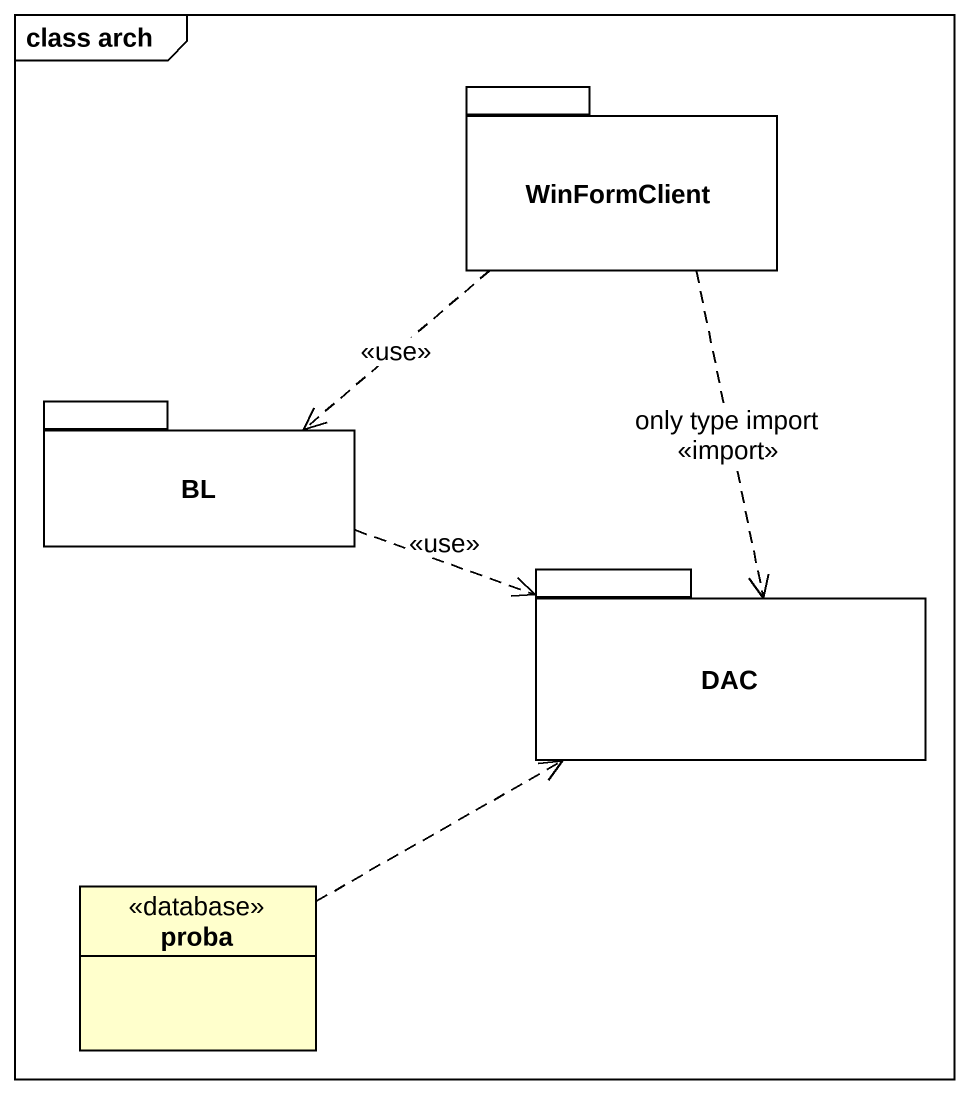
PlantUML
@startuml
mainframe class arch
hide circle
hide empty members
package WinFormClient {
}
package BL {
}
package DAC {
}
class proba <<database>>
WinFormClient ..> BL : <<use>>
WinFormClient ..> DAC : only type import\n<<import>>
BL .right.> DAC : <<use>>
proba .right.> DAC
@enduml
